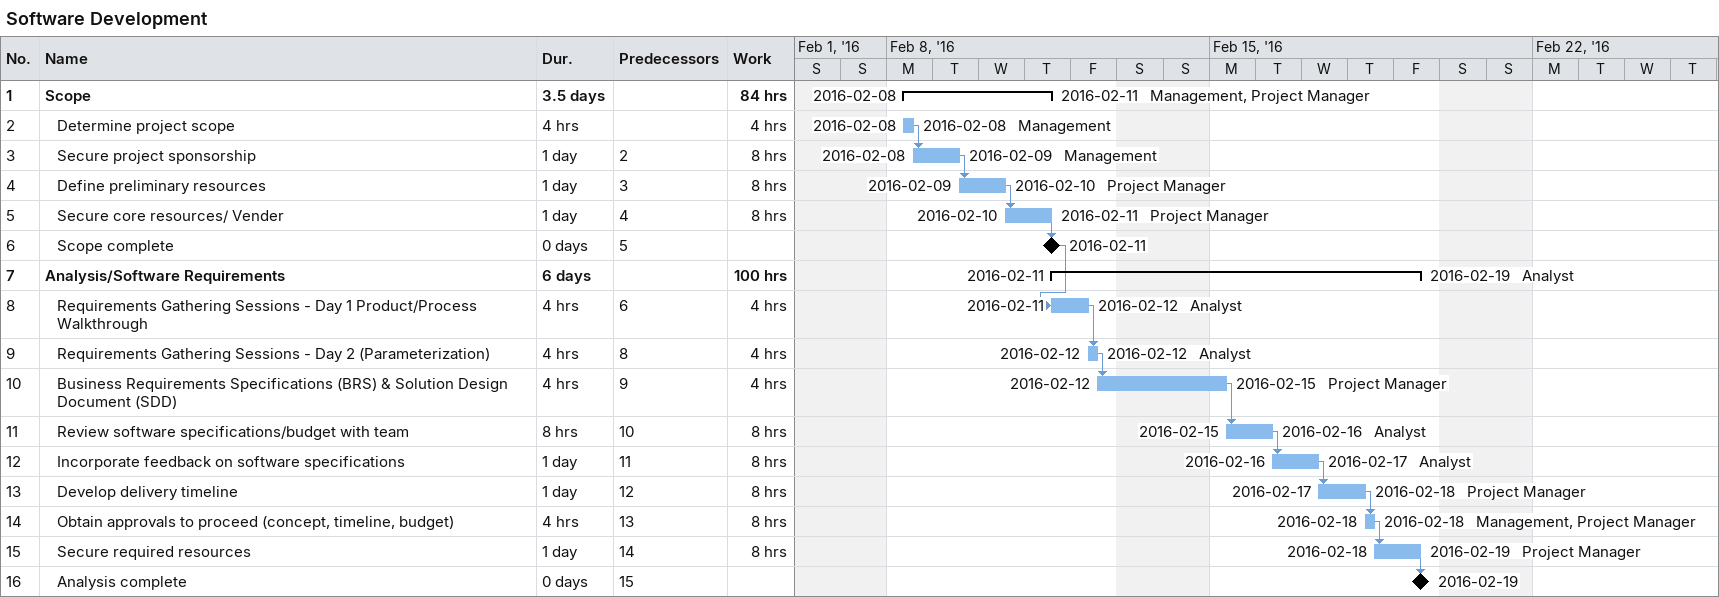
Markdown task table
Software Development

| ID | Level | Task | Duration | Start | Finish | Predecessors | Resources | Work (h) |
|---|---|---|---|---|---|---|---|---|
| 1 | 1 | **Scope** | 3.5d | 2016-02-08 | 2016-02-11 |  | Management, Project Manager | 84 |
| 2 | 2 | Determine project scope | 4h | 2016-02-08 | 2016-02-08 |  | Management | 4 |
| 3 | 2 | Secure project sponsorship | 1d | 2016-02-08 | 2016-02-09 | 2 | Management | 8 |
| 4 | 2 | Define preliminary resources | 1d | 2016-02-09 | 2016-02-10 | 3 | Project Manager | 8 |
| 5 | 2 | Secure core resources/ Vender | 1d | 2016-02-10 | 2016-02-11 | 4 | Project Manager | 8 |
| 6 | 2 | Scope complete | 0d | 2016-02-11 | 2016-02-11 | 5 |  |  |
| 7 | 1 | **Analysis/Software Requirements** | 6d | 2016-02-11 | 2016-02-19 |  | Analyst | 100 |
| 8 | 2 | Requirements Gathering Sessions - Day 1 Product/Process Walkthrough | 4h | 2016-02-11 | 2016-02-12 | 6 | Analyst | 4 |
| 9 | 2 | Requirements Gathering Sessions - Day 2 (Parameterization) | 4h | 2016-02-12 | 2016-02-12 | 8 | Analyst | 4 |
| 10 | 2 | Business Requirements Specifications (BRS) & Solution Design Document (SDD) | 4h | 2016-02-12 | 2016-02-15 | 9 | Project Manager | 4 |
| 11 | 2 | Review software specifications/budget with team | 8h | 2016-02-15 | 2016-02-16 | 10 | Analyst | 8 |
| 12 | 2 | Incorporate feedback on software specifications | 1d | 2016-02-16 | 2016-02-17 | 11 | Analyst | 8 |
| 13 | 2 | Develop delivery timeline | 1d | 2016-02-17 | 2016-02-18 | 12 | Project Manager | 8 |
| 14 | 2 | Obtain approvals to proceed (concept, timeline, budget) | 4h | 2016-02-18 | 2016-02-18 | 13 | Management, Project Manager | 8 |
| 15 | 2 | Secure required resources | 1d | 2016-02-18 | 2016-02-19 | 14 | Project Manager | 8 |
| 16 | 2 | Analysis complete | 0d | 2016-02-19 | 2016-02-19 | 15 |  |  |
